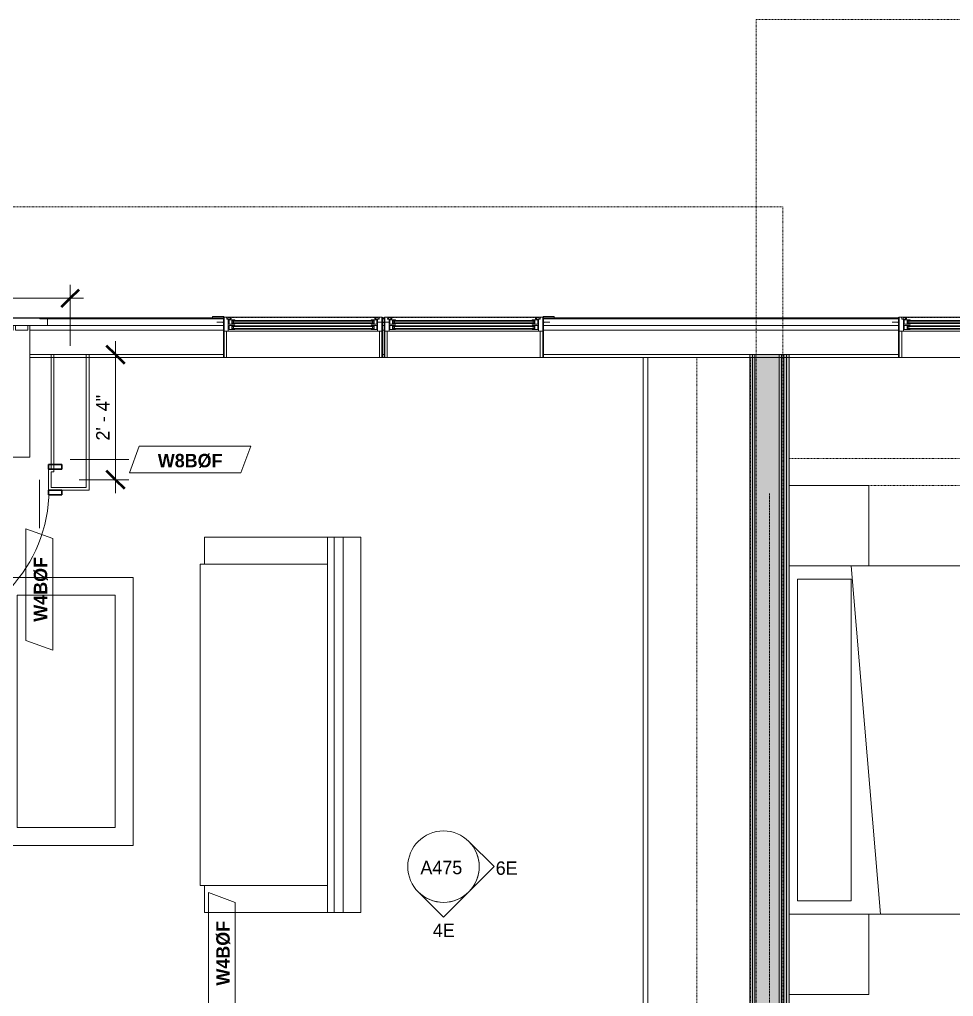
# Model space of a CAD drawing. Header units: inches. Extents: x -4010 to -1814, y 9846 to 12241.
# Drawn here: x -2681 to -2471.9, y 10699.5 to 10918.1 of the extents above; entities that cross this region are included whole.
import ezdxf

# ---------------------------------------------------------------- set-up
doc = ezdxf.new("R2010")
doc.units = ezdxf.units.IN
doc.header["$MEASUREMENT"] = 0
for name, pattern in [('Dash', [0.25, 0.125, -0.125]), ('Dash 3_32_', [0.1875, 0.09375, -0.09375]), ('Dash_2_', [0.25, 0.125, -0.125])]:
    doc.linetypes.add(name, pattern=pattern)
for name, color, linetype, lineweight in [('0-1', 7, 'Continuous', 5), ('0-2', 7, 'Continuous', 9), ('A-ANNO-DIMS', 211, 'Continuous', 9), ('A-ANNO-DIMS-32', 211, 'Continuous', 9), ('A-DETL-1', 90, 'Dash 3_32_', 18), ('A-DETL-GENF-HDLN-1', 7, 'Dash', 9), ('A-DETL-GENF-HDLN-2', 1, 'Continuous', 18), ('A-DOOR-3', 31, 'Continuous', 9), ('A-DOOR-4', 31, 'Continuous', 30), ('A-DOOR-FRAM-3', 31, 'Continuous', 30), ('A-GENM-1', 7, 'Continuous', 9), ('A-GLAZ', 151, 'Continuous', 18), ('A-GLAZ-1', 10, 'Continuous', 30), ('A-GLAZ-2', 7, 'Continuous', 9), ('A-WALL', 113, 'Continuous', 18), ('A-WALL-1', 7, 'Continuous', 9), ('A-WALL-2', 250, 'Continuous', 18), ('A-WALL-3', 113, 'Continuous', 9), ('A-WALL-IDEN', 211, 'Continuous', 9), ('G-ANNO-SYMB-3', 111, 'Continuous', 9), ('G-ANNO-SYMB-4', 111, 'Dash_2_', 9), ('I-FURN', 30, 'Continuous', 9), ('I-FURN-HDLN', 30, 'Dash', 9), ('I-WALL-1', 21, 'Continuous', 18), ('I-WALL-2', 241, 'Continuous', 5), ('I-WALL-3', 7, 'Continuous', 9), ('I-WALL-4', 2, 'Continuous', 9), ('Q-CASE', 31, 'Continuous', 9), ('Q-CASE-HDLN', 31, 'Dash', 9)]:
    doc.layers.add(name, color=color, linetype=linetype, lineweight=lineweight)
doc.styles.add('Century Gothic', font='ufonts.com_century-gothic.ttf', dxfattribs={"height": 3})
doc.styles.add('Century Gothic_B_1', font='GOTHICB.TTF', dxfattribs={"height": 3})
doc.dimstyles.new('OD_1__HACK_2_1', dxfattribs={"dimscale": 12, "dimtxt": 3.132505, "dimasz": 0.333333, "dimexe": 0.25, "dimexo": 0.166667, "dimgap": 0.041667, "dimtad": 1, "dimdec": 4, "dimrnd": 0.0625, "dimzin": 3, "dimdsep": 46, "dimlunit": 4, "dimtxsty": 'Century Gothic', "dimblk1": 'OBLIQUE', "dimblk2": 'OBLIQUE', "dimsah": 1, "dimcen": 0.09, "dimdle": 0.25, "dimazin": 0, "dimtfac": 1, "dimtdec": 4, "dimtix": 1, "dimtmove": 0, "dimatfit": 3, "dimfxl": 1, "dimtvp": 1, "dimtfill": 1, "dimfrac": 2, "dimtolj": 1, "dimtzin": 0, "dimarcsym": 2})

# ---------------------------------------------------------------- blocks, each defined once
blk = doc.blocks.new('Window-Double_Hung-Marvin-Essential - ESDH3066 - 2nd Floor-3033825-UNIT PLANS - 2ND _ 3RD FLOOR')
at = {"layer": 'A-DETL-GENF-HDLN-1'}
blk.add_line((16.1, 4.47), (-16.5, 4.47), dxfattribs=at)
at = {"layer": 'A-DETL-GENF-HDLN-2'}
for p, q in [((-17.75, 4.53), (-17.16, 4.53)), ((-17.75, 4.53), (-17.75, 1.44)), ((-17.08, 4.12), (-17.16, 4.53)), ((-16.85, 4.5), (-16.85, 4.12)), ((-16.3, 4.5), (-16.85, 4.5)), ((-16.3, 4.26), (-16.3, 4.5)), ((-16.18, 4.47), (-16.1, 4.47)), ((-16.18, 4.47), (-16.18, 4.26)), ((-16.1, 4.22), (-16.1, 4.47)), ((16.18, 4.47), (16.1, 4.47)), ((16.1, 4.22), (16.1, 4.47)), ((16.18, 4.47), (16.18, 4.26)), ((16.3, 4.26), (16.3, 4.5)), ((16.3, 4.5), (16.85, 4.5)), ((16.85, 4.5), (16.85, 4.12)), ((17.08, 4.12), (17.16, 4.53)), ((17.75, 4.53), (17.16, 4.53)), ((17.75, 4.53), (17.75, 1.44)), ((-19.25, 3.48), (-19.25, 3.44)), ((-17.75, 3.48), (-19.25, 3.48)), ((-19.25, 3.44), (-17.9, 3.44)), ((-17.9, 3.44), (-17.9, 3.33)), ((-17.9, 3.33), (-17.75, 3.33)), ((-17.08, 4.12), (-16.19, 4.12)), ((-16.38, 4.02), (-16.72, 4.02)), ((-16.72, 4.02), (-16.72, 1.44)), ((-15.34, 3.94), (-16.56, 3.94)), ((-16.56, 3), (-16.56, 3.94)), ((-16.56, 3), (-15.34, 3)), ((-15.34, 2.72), (-16.56, 2.72)), ((-16.56, 1.78), (-16.56, 2.72)), ((-16.38, 4.12), (-16.38, 4.02)), ((-16.18, 4.26), (-16.3, 4.26)), ((-16.19, 4.22), (-16.1, 4.22)), ((-16.19, 4.12), (-16.19, 4.22)), ((-15.94, 3.12), (-15.94, 3.84)), ((-15.94, 3.84), (-15.28, 3.84)), ((-15.28, 3.12), (-15.94, 3.12)), ((-15.94, 1.9), (-15.94, 2.62)), ((-15.94, 2.62), (-15.28, 2.62)), ((-15.84, 3.13), (-15.84, 3.82)), ((-15.84, 1.91), (-15.84, 2.6)), ((-15.54, 3.26), (-15.54, 3.7)), ((-15.54, 2.04), (-15.54, 2.48)), ((-15.34, 3.94), (-15.28, 3.88)), ((-15.34, 3), (-15.28, 3.06)), ((-15.34, 2.72), (-15.28, 2.66)), ((-15.28, 3.84), (-15.28, 3.88)), ((-15.28, 3.06), (-15.28, 3.12)), ((-15.28, 2.62), (-15.28, 2.66)), ((15.34, 3.94), (15.28, 3.88)), ((15.28, 3.84), (15.28, 3.88)), ((15.94, 3.84), (15.28, 3.84)), ((15.28, 3.06), (15.28, 3.12)), ((15.28, 3.12), (15.94, 3.12)), ((15.34, 3), (15.28, 3.06)), ((15.34, 2.72), (15.28, 2.66)), ((15.28, 2.62), (15.28, 2.66)), ((15.94, 2.62), (15.28, 2.62)), ((15.34, 3.94), (16.56, 3.94)), ((16.56, 3), (15.34, 3)), ((15.34, 2.72), (16.56, 2.72)), ((15.54, 3.26), (15.54, 3.7)), ((15.54, 2.04), (15.54, 2.48)), ((15.84, 3.13), (15.84, 3.82)), ((15.84, 1.91), (15.84, 2.6)), ((15.94, 3.12), (15.94, 3.84)), ((15.94, 1.9), (15.94, 2.62)), ((16.19, 4.22), (16.1, 4.22)), ((16.18, 4.26), (16.3, 4.26)), ((16.19, 4.12), (16.19, 4.22)), ((17.08, 4.12), (16.19, 4.12)), ((16.38, 4.12), (16.38, 4.02)), ((16.38, 4.02), (16.72, 4.02)), ((16.56, 3), (16.56, 3.94)), ((16.56, 1.78), (16.56, 2.72)), ((16.72, 4.02), (16.72, 1.44)), ((17.75, 3.48), (19.25, 3.48)), ((17.9, 3.33), (17.75, 3.33)), ((17.9, 3.44), (17.9, 3.33)), ((19.25, 3.44), (17.9, 3.44)), ((19.25, 3.48), (19.25, 3.44)), ((-16.72, 1.44), (-17.75, 1.44)), ((-17.13, 1.41), (-17.13, -4.44)), ((-16.56, 1.78), (-15.34, 1.78)), ((-15.28, 1.9), (-15.94, 1.9)), ((-15.34, 1.78), (-15.28, 1.84)), ((-15.28, 1.84), (-15.28, 1.9)), ((15.28, 1.84), (15.28, 1.9)), ((15.28, 1.9), (15.94, 1.9)), ((15.34, 1.78), (15.28, 1.84)), ((16.56, 1.78), (15.34, 1.78)), ((16.72, 1.44), (17.75, 1.44)), ((17.12, -4.44), (17.12, 1.41)), ((-17.13, -4.44), (-17.75, -4.44)), ((17.12, -4.44), (17.75, -4.44))]:
    blk.add_line(p, q, dxfattribs=at)
at = {"layer": 'A-GLAZ'}
for p, q in [((15.84, 3.82), (-15.84, 3.82)), ((15.84, 3.7), (-15.84, 3.7)), ((15.84, 3.26), (-15.84, 3.26)), ((15.84, 3.13), (-15.84, 3.13)), ((15.84, 2.6), (-15.84, 2.6)), ((15.84, 2.48), (-15.84, 2.48)), ((15.84, 2.04), (-15.84, 2.04)), ((15.84, 1.91), (-15.84, 1.91))]:
    blk.add_line(p, q, dxfattribs=at)
at = {"layer": 'A-GLAZ-1'}
for p, q in [((-17.75, 4.53), (-17.75, 1.44)), ((17.75, 1.44), (17.75, 4.53)), ((-17.75, 1.41), (-17.75, -4.44)), ((17.75, -4.44), (17.75, 1.41))]:
    blk.add_line(p, q, dxfattribs=at)
at = {"layer": 'A-GLAZ-2'}
for p, q in [((17.75, 4.53), (-17.75, 4.53)), ((20.27, 4.69), (17.75, 4.69)), ((17.75, 4.69), (17.75, 4.53)), ((17.75, 4.44), (20.27, 4.44)), ((20.27, 4.44), (20.27, 4.69)), ((-17.75, 1.44), (17.75, 1.44)), ((-17.75, -4.44), (17.75, -4.44))]:
    blk.add_line(p, q, dxfattribs=at)
blk = doc.blocks.new('Perforated Panel at Magic-Pak - hvac panel - 3rd floor-2505075-UNIT PLANS - 2ND _ 3RD FLOOR')
at = {"layer": 'A-GLAZ-2'}
for p, q in [((-19.01, 4.44), (19.01, 4.44)), ((-19.01, 4.37), (-19.01, 4.44)), ((19.01, 4.37), (-19.01, 4.37)), ((19.01, 4.44), (19.01, 4.37))]:
    blk.add_line(p, q, dxfattribs=at)
blk = doc.blocks.new('V-Series_EWC4_SPVU_RFA_2015 - 2ND AND 3RD FLOOR-2226480-UNIT PLANS - 2ND _ 3RD FLOOR')
at = {"layer": 'A-GENM-1'}
for p, q in [((-3829.54, 11737.59), (-3858.97, 11737.59)), ((-3858.97, 11737.59), (-3858.97, 11737.15)), ((-3858.97, 11734.36), (-3858.97, 11737.15)), ((-3858.97, 11737.15), (-3857.97, 11737.15)), ((-3857.97, 11737.15), (-3857.97, 11734.36)), ((-3829.54, 11709.71), (-3829.54, 11737.59)), ((-3857.97, 11734.36), (-3858.97, 11734.36)), ((-3858.97, 11734.36), (-3858.97, 11733.86)), ((-3858.97, 11730.87), (-3858.97, 11733.86)), ((-3858.97, 11733.86), (-3857.97, 11733.86)), ((-3857.97, 11733.86), (-3857.97, 11730.87)), ((-3857.97, 11730.87), (-3858.97, 11730.87)), ((-3858.97, 11730.87), (-3858.97, 11730.37)), ((-3858.97, 11727.39), (-3858.97, 11730.37)), ((-3858.97, 11730.37), (-3857.97, 11730.37)), ((-3857.97, 11730.37), (-3857.97, 11727.39)), ((-3857.97, 11727.39), (-3858.97, 11727.39)), ((-3858.97, 11727.39), (-3858.97, 11726.89)), ((-3858.97, 11723.9), (-3858.97, 11726.89)), ((-3858.97, 11726.89), (-3857.97, 11726.89)), ((-3857.97, 11726.89), (-3857.97, 11723.9)), ((-3857.97, 11723.9), (-3858.97, 11723.9)), ((-3858.97, 11723.9), (-3858.97, 11723.4)), ((-3858.97, 11720.42), (-3858.97, 11723.4)), ((-3858.97, 11723.4), (-3857.97, 11723.4)), ((-3857.97, 11723.4), (-3857.97, 11720.42)), ((-3857.97, 11720.42), (-3858.97, 11720.42)), ((-3858.97, 11720.42), (-3858.97, 11719.92)), ((-3858.97, 11716.93), (-3858.97, 11719.92)), ((-3858.97, 11719.92), (-3857.97, 11719.92)), ((-3857.97, 11719.92), (-3857.97, 11716.93)), ((-3857.97, 11716.93), (-3858.97, 11716.93)), ((-3858.97, 11716.93), (-3858.97, 11716.43)), ((-3858.97, 11713.45), (-3858.97, 11716.43)), ((-3858.97, 11716.43), (-3857.97, 11716.43)), ((-3857.97, 11716.43), (-3857.97, 11713.45)), ((-3857.97, 11713.45), (-3858.97, 11713.45)), ((-3858.97, 11713.45), (-3858.97, 11712.95)), ((-3858.97, 11710.15), (-3858.97, 11712.95)), ((-3858.97, 11712.95), (-3857.97, 11712.95)), ((-3857.97, 11712.95), (-3857.97, 11710.15)), ((-3857.97, 11710.15), (-3858.97, 11710.15)), ((-3858.97, 11710.15), (-3858.97, 11709.71)), ((-3858.97, 11709.71), (-3829.54, 11709.71))]:
    blk.add_line(p, q, dxfattribs=at)
blk = doc.blocks.new('Window-Double_Hung-Marvin-Essential - ESDH3066 - 2nd Floor-3033827-UNIT PLANS - 2ND _ 3RD FLOOR')
at = {"layer": 'A-DETL-GENF-HDLN-1'}
blk.add_line((16.1, -4.47), (-16.5, -4.47), dxfattribs=at)
at = {"layer": 'A-DETL-GENF-HDLN-2'}
for p, q in [((-17.13, 4.44), (-17.75, 4.44)), ((-17.13, -1.41), (-17.13, 4.44)), ((17.12, 4.44), (17.75, 4.44)), ((17.12, 4.44), (17.12, -1.41)), ((-16.72, -1.44), (-17.75, -1.44)), ((-17.75, -4.53), (-17.75, -1.44)), ((-16.72, -4.02), (-16.72, -1.44)), ((-16.56, -1.78), (-15.34, -1.78)), ((-16.56, -1.78), (-16.56, -2.72)), ((-15.28, -1.9), (-15.94, -1.9)), ((-15.94, -1.9), (-15.94, -2.62)), ((-15.84, -1.91), (-15.84, -2.6)), ((-15.54, -2.04), (-15.54, -2.48)), ((-15.34, -1.78), (-15.28, -1.84)), ((-15.28, -1.84), (-15.28, -1.9)), ((15.34, -1.78), (15.28, -1.84)), ((15.28, -1.84), (15.28, -1.9)), ((15.28, -1.9), (15.94, -1.9)), ((16.56, -1.78), (15.34, -1.78)), ((15.54, -2.04), (15.54, -2.48)), ((15.84, -1.91), (15.84, -2.6)), ((15.94, -1.9), (15.94, -2.62)), ((16.56, -1.78), (16.56, -2.72)), ((16.72, -4.02), (16.72, -1.44)), ((16.72, -1.44), (17.75, -1.44)), ((17.75, -4.53), (17.75, -1.44)), ((-19.25, -3.48), (-19.25, -3.44)), ((-19.25, -3.44), (-17.9, -3.44)), ((-17.75, -3.48), (-19.25, -3.48)), ((-17.9, -3.44), (-17.9, -3.33)), ((-17.9, -3.33), (-17.75, -3.33)), ((-17.08, -4.12), (-17.16, -4.53)), ((-17.08, -4.12), (-16.19, -4.12)), ((-16.85, -4.5), (-16.85, -4.12)), ((-16.38, -4.02), (-16.72, -4.02)), ((-15.34, -2.72), (-16.56, -2.72)), ((-16.56, -3), (-15.34, -3)), ((-16.56, -3), (-16.56, -3.94)), ((-15.34, -3.94), (-16.56, -3.94)), ((-16.38, -4.12), (-16.38, -4.02)), ((-16.18, -4.26), (-16.3, -4.26)), ((-16.3, -4.26), (-16.3, -4.5)), ((-16.19, -4.12), (-16.19, -4.22)), ((-16.19, -4.22), (-16.1, -4.22)), ((-16.18, -4.47), (-16.18, -4.26)), ((-16.1, -4.22), (-16.1, -4.47)), ((-15.94, -2.62), (-15.28, -2.62)), ((-15.28, -3.12), (-15.94, -3.12)), ((-15.94, -3.12), (-15.94, -3.84)), ((-15.94, -3.84), (-15.28, -3.84)), ((-15.84, -3.13), (-15.84, -3.82)), ((-15.54, -3.26), (-15.54, -3.7)), ((-15.34, -2.72), (-15.28, -2.66)), ((-15.34, -3), (-15.28, -3.06)), ((-15.34, -3.94), (-15.28, -3.88)), ((-15.28, -2.62), (-15.28, -2.66)), ((-15.28, -3.06), (-15.28, -3.12)), ((-15.28, -3.84), (-15.28, -3.88)), ((15.28, -2.62), (15.28, -2.66)), ((15.94, -2.62), (15.28, -2.62)), ((15.34, -2.72), (15.28, -2.66)), ((15.34, -3), (15.28, -3.06)), ((15.28, -3.06), (15.28, -3.12)), ((15.28, -3.12), (15.94, -3.12)), ((15.28, -3.84), (15.28, -3.88)), ((15.94, -3.84), (15.28, -3.84)), ((15.34, -3.94), (15.28, -3.88)), ((15.34, -2.72), (16.56, -2.72)), ((16.56, -3), (15.34, -3)), ((15.34, -3.94), (16.56, -3.94)), ((15.54, -3.26), (15.54, -3.7)), ((15.84, -3.13), (15.84, -3.82)), ((15.94, -3.12), (15.94, -3.84)), ((16.19, -4.22), (16.1, -4.22)), ((16.1, -4.22), (16.1, -4.47)), ((16.18, -4.47), (16.18, -4.26)), ((16.18, -4.26), (16.3, -4.26)), ((17.08, -4.12), (16.19, -4.12)), ((16.19, -4.12), (16.19, -4.22)), ((16.3, -4.26), (16.3, -4.5)), ((16.38, -4.12), (16.38, -4.02)), ((16.38, -4.02), (16.72, -4.02)), ((16.56, -3), (16.56, -3.94)), ((16.85, -4.5), (16.85, -4.12)), ((17.08, -4.12), (17.16, -4.53)), ((17.9, -3.33), (17.75, -3.33)), ((17.75, -3.48), (19.25, -3.48)), ((17.9, -3.44), (17.9, -3.33)), ((19.25, -3.44), (17.9, -3.44)), ((19.25, -3.48), (19.25, -3.44)), ((-17.75, -4.53), (-17.16, -4.53)), ((-16.3, -4.5), (-16.85, -4.5)), ((-16.18, -4.47), (-16.1, -4.47)), ((16.18, -4.47), (16.1, -4.47)), ((16.3, -4.5), (16.85, -4.5)), ((17.75, -4.53), (17.16, -4.53))]:
    blk.add_line(p, q, dxfattribs=at)
at = {"layer": 'A-GLAZ'}
for p, q in [((15.84, -1.91), (-15.84, -1.91)), ((15.84, -2.04), (-15.84, -2.04)), ((15.84, -2.48), (-15.84, -2.48)), ((15.84, -2.6), (-15.84, -2.6)), ((15.84, -3.13), (-15.84, -3.13)), ((15.84, -3.26), (-15.84, -3.26)), ((15.84, -3.7), (-15.84, -3.7)), ((15.84, -3.82), (-15.84, -3.82))]:
    blk.add_line(p, q, dxfattribs=at)
at = {"layer": 'A-GLAZ-1'}
for p, q in [((-17.75, -1.41), (-17.75, 4.44)), ((17.75, 4.44), (17.75, -1.41)), ((-17.75, -4.53), (-17.75, -1.44)), ((17.75, -1.44), (17.75, -4.53))]:
    blk.add_line(p, q, dxfattribs=at)
at = {"layer": 'A-GLAZ-2'}
for p, q in [((-17.75, 4.44), (17.75, 4.44)), ((-17.75, -1.44), (17.75, -1.44)), ((17.75, -4.53), (-17.75, -4.53)), ((17.75, -4.44), (20.27, -4.44)), ((17.75, -4.69), (17.75, -4.53)), ((20.27, -4.69), (17.75, -4.69)), ((20.27, -4.44), (20.27, -4.69))]:
    blk.add_line(p, q, dxfattribs=at)
blk = doc.blocks.new('CTR - 1st Phase - Shell_rvt-1-UNIT PLANS - 2ND _ 3RD FLOOR')
at = {"layer": 'A-WALL-1'}
for p, q in [((-2637.86, 10851.39), (-2676.51, 10851.39)), ((-2676.51, 10851.33), (-2676.51, 10851.14)), ((-2676.51, 10851.14), (-2674.76, 10851.14)), ((-2674.76, 10851.14), (-2674.76, 10849.64)), ((-2599.33, 10851.39), (-2599.83, 10851.39)), ((-2484.13, 10851.39), (-2561.31, 10851.39)), ((-2674.76, 10849.64), (-2678.72, 10849.64)), ((-2678.72, 10849.64), (-2678.72, 10842.51)), ((-2635.33, 10848.36), (-2635.33, 10848.39)), ((-2599.83, 10848.39), (-2599.83, 10848.36)), ((-2599.33, 10848.36), (-2599.33, 10848.39)), ((-2563.83, 10848.39), (-2563.83, 10848.36)), ((-2484.13, 10848.36), (-2484.13, 10848.39)), ((-2678.72, 10842.51), (-2635.33, 10842.51)), ((-2599.83, 10842.51), (-2599.33, 10842.51)), ((-2563.83, 10842.51), (-2484.13, 10842.51))]:
    blk.add_line(p, q, dxfattribs=at)
at = {"layer": 'A-WALL-2'}
for p, q in [((-2635.33, 10851.14), (-2674.76, 10851.14)), ((-2599.33, 10851.14), (-2599.83, 10851.14)), ((-2484.13, 10851.14), (-2563.83, 10851.14)), ((-2635.33, 10849.64), (-2674.76, 10849.64)), ((-2599.33, 10849.64), (-2599.83, 10849.64)), ((-2484.13, 10849.64), (-2563.83, 10849.64)), ((-2635.33, 10848.64), (-2678.72, 10848.64)), ((-2599.33, 10848.64), (-2599.83, 10848.64)), ((-2484.13, 10848.64), (-2563.83, 10848.64)), ((-2635.33, 10843.14), (-2678.72, 10843.14)), ((-2599.33, 10843.14), (-2599.83, 10843.14)), ((-2484.13, 10843.14), (-2563.83, 10843.14))]:
    blk.add_line(p, q, dxfattribs=at)
at = {"layer": '0-2'}
for name, p in [('Perforated Panel at Magic-Pak - hvac panel - 3rd floor-2505075-UNIT PLANS - 2ND _ 3RD FLOOR', (-2695.52, 10846.95)), ('Window-Double_Hung-Marvin-Essential - ESDH3066 - 2nd Floor-3033825-UNIT PLANS - 2ND _ 3RD FLOOR', (-2581.58, 10846.95)), ('Window-Double_Hung-Marvin-Essential - ESDH3066 - 2nd Floor-3033825-UNIT PLANS - 2ND _ 3RD FLOOR', (-2466.38, 10846.95))]:
    blk.add_blockref(name, p, dxfattribs=at)
for name, p, rotation in [('Window-Double_Hung-Marvin-Essential - ESDH3066 - 2nd Floor-3033827-UNIT PLANS - 2ND _ 3RD FLOOR', (-2617.58, 10846.95), 180), ('V-Series_EWC4_SPVU_RFA_2015 - 2ND AND 3RD FLOOR-2226480-UNIT PLANS - 2ND _ 3RD FLOOR', (-14416.31, 6990.67), 269.9999999999999)]:
    blk.add_blockref(name, p, dxfattribs=dict(at, rotation=rotation))
blk = doc.blocks.new('CTR - 1st Phase - Common Walls_rvt-1-UNIT PLANS - 2ND _ 3RD FLOOR')
at = {"layer": 'I-WALL-1'}
blk.add_hatch(color=256, dxfattribs=at).paths.add_polyline_path([(-2508.69, 10458.16), (-2508.69, 10843.14), (-2509.31, 10843.14), (-2509.31, 10458.16)], flags=0)
at = {"layer": 'I-WALL-2'}
for points in [[(-2517.56, 10458.16), (-2516.94, 10458.16), (-2516.94, 10843.14), (-2517.56, 10843.14), (-2517.56, 10463.59)], [(-2516.94, 10457.54), (-2516.44, 10457.54), (-2516.44, 10843.14), (-2516.94, 10843.14), (-2516.94, 10458.16)], [(-2510.94, 10457.54), (-2510.94, 10843.14), (-2516.44, 10843.14), (-2516.44, 10457.54)], [(-2510.94, 10457.54), (-2510.44, 10457.54), (-2510.44, 10843.14), (-2510.94, 10843.14), (-2510.94, 10458.16)], [(-2509.94, 10457.54), (-2509.94, 10843.14), (-2510.44, 10843.14), (-2510.44, 10457.54)], [(-2509.94, 10457.54), (-2509.31, 10457.54), (-2509.31, 10843.14), (-2509.94, 10843.14), (-2509.94, 10458.16)]]:
    blk.add_hatch(color=256, dxfattribs=at).paths.add_polyline_path(points, flags=0)
at = {"layer": 'A-WALL-2'}
for p, q in [((-2516.94, 10843.14), (-2516.94, 10458.16)), ((-2516.44, 10843.14), (-2516.44, 10458.16)), ((-2510.94, 10843.14), (-2510.94, 10458.16)), ((-2510.44, 10843.14), (-2510.44, 10458.16)), ((-2509.94, 10843.14), (-2509.94, 10458.16)), ((-2509.31, 10843.14), (-2509.31, 10458.16))]:
    blk.add_line(p, q, dxfattribs=at)
at = {"layer": 'I-WALL-3'}
for p, q in [((-2508.69, 10843.14), (-2517.56, 10843.14)), ((-2517.56, 10843.14), (-2517.56, 10494.28)), ((-2508.69, 10580.13), (-2508.69, 10843.14))]:
    blk.add_line(p, q, dxfattribs=at)
blk = doc.blocks.new('Bed-Standard - King 78_ x 80_-V18-UNIT PLANS - 2ND _ 3RD FLOOR')
at = {"layer": 'I-FURN'}
for p, q in [((-28.31, 38.02), (-28.31, -41.8)), ((49.69, -41.8), (49.69, 38.02)), ((-25.31, 36.2), (-25.31, 24.2)), ((-25.31, 36.2), (46.69, 36.2)), ((46.69, 36.2), (46.69, 24.2)), ((49.69, 24.2), (-28.31, 17.63)), ((-25.31, 24.2), (46.69, 24.2)), ((-28.31, -41.8), (49.69, -41.8))]:
    blk.add_line(p, q, dxfattribs=at)
at = {"layer": 'I-FURN-HDLN'}
for p, q in [((67.69, -77.6), (67.69, 38.02)), ((73.69, -77.6), (73.69, 38.02)), ((-64.31, -40.11), (-64.31, -74.11)), ((-59.57, -77.8), (-25.57, -77.8))]:
    blk.add_line(p, q, dxfattribs=at)
blk = doc.blocks.new('Couch-Both_Arms-Generic - 1-1372852-UNIT PLANS - 2ND _ 3RD FLOOR')
at = {"layer": 'I-FURN'}
for p, q in [((-42, 17.5), (-36, 17.5)), ((-42, -10), (-42, 17.5)), ((-36, 18.5), (36, 18.5)), ((-36, 17.5), (-36, 18.5)), ((-36, 17.5), (-36, -10)), ((36, 18.5), (36, 17.5)), ((36, 17.5), (42, 17.5)), ((36, -10), (36, 17.5)), ((42, 17.5), (42, -10)), ((-42, -10), (42, -10)), ((-42, -13.5), (-42, -10)), ((42, -10), (42, -13.5)), ((-42, -11.5), (42, -11.5)), ((-42, -13.5), (42, -13.5)), ((-42, -17.5), (-42, -13.5)), ((42, -13.5), (-42, -13.5)), ((42, -13.5), (42, -17.5)), ((42, -17.5), (-42, -17.5))]:
    blk.add_line(p, q, dxfattribs=at)
blk = doc.blocks.new('Table-Coffee - one-1372853-UNIT PLANS - 2ND _ 3RD FLOOR')
at = {"layer": 'I-FURN'}
for p, q in [((-29.28, 11.25), (30.72, 11.25)), ((-29.28, -18.75), (-29.28, 11.25)), ((30.72, 11.25), (30.72, -18.75)), ((26.72, 7.25), (-25.28, 7.25)), ((-25.28, 7.25), (-25.28, -14.75)), ((26.72, -14.75), (26.72, 7.25)), ((-25.28, -14.75), (26.72, -14.75)), ((30.72, -18.75), (-29.28, -18.75))]:
    blk.add_line(p, q, dxfattribs=at)
blk = doc.blocks.new('Table-Night Stand - 18_ x 18_ x 24_-1352623-UNIT PLANS - 2ND _ 3RD FLOOR')
at = {"layer": 'I-FURN'}
for p, q in [((18.15, 0), (18.15, 17.81)), ((0.15, 0), (18.15, 0))]:
    blk.add_line(p, q, dxfattribs=at)
blk = doc.blocks.new('Table-Night Stand - 18_ x 18_ x 24_-V25-UNIT PLANS - 2ND _ 3RD FLOOR')
at = {"layer": 'I-FURN'}
for p, q in [((0.15, 17.81), (0.15, 0)), ((0.15, 0), (18.15, 0))]:
    blk.add_line(p, q, dxfattribs=at)
blk = doc.blocks.new('SWING - SINGLE - FLUSH - 32_ x 80_ - MAGIC PAK DOOR - ACOUSTICAL SEAL-3931467-UNIT PLANS - 2ND _ 3RD FLOOR')
at = {"layer": 'A-DOOR-3'}
blk.add_arc((16, 2.37), 32.07, 93.5759, 180, dxfattribs=at)
at = {"layer": 'A-DOOR-4'}
for p, q in [((14, 2.37), (14, 34.38)), ((16, 34.38), (14, 34.38)), ((16, 2.37), (16, 34.38)), ((16, 2.37), (14, 2.37))]:
    blk.add_line(p, q, dxfattribs=at)
at = {"layer": 'A-DOOR-FRAM-3'}
for p, q in [((-16, 3.37), (-19, 3.37)), ((-19, 3.37), (-19, 2.37)), ((-19, 2.37), (-16, 2.37)), ((-16, 2.37), (-16, 3.37)), ((19, 3.37), (16, 3.37)), ((16, 3.37), (16, 2.37)), ((16, 2.37), (19, 2.37)), ((19, 2.37), (19, 3.37)), ((-16, -2.38), (-19, -2.38)), ((-19, -2.38), (-19, -3.38)), ((-19, -3.38), (-16, -3.38)), ((-16, -3.38), (-16, -2.38)), ((19, -2.38), (16, -2.38)), ((16, -2.38), (16, -3.38)), ((16, -3.38), (19, -3.38)), ((19, -3.38), (19, -2.38))]:
    blk.add_line(p, q, dxfattribs=at)
blk = doc.blocks.new('OD_CW_Base Cabinet - OD_CW_Base Cabinet-3857763-UNIT PLANS - 2ND _ 3RD FLOOR')
at = {"layer": 'Q-CASE'}
for p, q in [((0.74, 23.81), (0.74, 0)), ((0.74, 1), (0.74, 23.81)), ((0.74, 0), (0.74, 1)), ((0.74, 1), (191.34, 1)), ((191.34, 1), (0.74, 1)), ((0.74, 0), (191.34, 0)), ((191.34, 0), (0.74, 0))]:
    blk.add_line(p, q, dxfattribs=at)
blk = doc.blocks.new('OD_CW_Upper Cabinet - OD_CW_Upper Cabinet-3856838-UNIT PLANS - 2ND _ 3RD FLOOR')
at = {"layer": 'Q-CASE-HDLN'}
for p, q in [((191.34, 24), (0.74, 24)), ((0.74, 24), (0.74, 12)), ((191.34, 12), (191.34, 24)), ((0.74, 12), (191.34, 12))]:
    blk.add_line(p, q, dxfattribs=at)
blk = doc.blocks.new('Elevation - Filled Arrow-152140-UNIT PLANS - 2ND _ 3RD FLOOR')
at = {"layer": 'G-ANNO-SYMB-3'}
for start, end in [(360, 180), (180, 360)]:
    blk.add_arc((0, 0), 0.25, start, end, dxfattribs=at)
blk = doc.blocks.new('Elevation - Filled Arrow-151867-UNIT PLANS - 2ND _ 3RD FLOOR')
at = {"layer": 'G-ANNO-SYMB-3'}
for p, q in [((0, 0.3536), (-0.1768, 0.1768)), ((0.1768, 0.1768), (0, 0.3536))]:
    blk.add_line(p, q, dxfattribs=at)
blk.add_arc((0, 0), 0.25, 45, 135, dxfattribs=at)
blk = doc.blocks.new('DIMBLOCK282-UNIT PLANS - 2ND _ 3RD FLOOR')
at = {"layer": 'A-ANNO-DIMS-32'}
for p, q in [((-2714.72, 10838.16), (-2714.72, 10858.74)), ((-2669.72, 10845.13), (-2669.72, 10858.74)), ((-2717.72, 10855.74), (-2666.72, 10855.74)), ((-2714.72, 10855.74), (-2714.72, 10838.16)), ((-2669.72, 10855.74), (-2669.72, 10845.13))]:
    blk.add_line(p, q, dxfattribs=at)
at = {"layer": 'A-ANNO-DIMS-32', "lineweight": 50}
for p, q in [((-2714.72, 10855.74), (-2712.72, 10857.74)), ((-2669.72, 10855.74), (-2667.72, 10857.74)), ((-2714.72, 10855.74), (-2716.72, 10853.74)), ((-2669.72, 10855.74), (-2671.72, 10853.74))]:
    blk.add_line(p, q, dxfattribs=at)
at = {"layer": 'A-ANNO-DIMS-32', "color": 0, "insert": (-2697.47, 10860.08), "char_height": 3, "width": 12.5897, "attachment_point": 1, "line_spacing_factor": 0.984502, "style": 'Century Gothic', "bg_fill": 3, "box_fill_scale": 1.25, "bg_fill_color": 256, "bg_fill_true_color": 13158600, "bg_fill_transparency": 0}
blk.add_mtext('3\' - 9"', dxfattribs=at)
blk = doc.blocks.new('_Oblique')
at = {"color": 0, "linetype": 'ByBlock', "lineweight": -2}
blk.add_line((-0.5, -0.5), (0.5, 0.5), dxfattribs=at)
blk = doc.blocks.new('DIMBLOCK308-UNIT PLANS - 2ND _ 3RD FLOOR')
at = {"layer": 'A-ANNO-DIMS-32', "lineweight": 50}
for p, q in [((-2659.55, 10843.13), (-2661.55, 10845.13)), ((-2659.55, 10843.13), (-2657.55, 10841.13)), ((-2659.55, 10815.13), (-2661.55, 10817.13)), ((-2659.55, 10815.13), (-2657.55, 10813.13))]:
    blk.add_line(p, q, dxfattribs=at)
at = {"layer": 'A-ANNO-DIMS-32'}
for p, q in [((-2659.55, 10846.13), (-2659.55, 10812.13)), ((-2663.47, 10843.13), (-2656.55, 10843.13)), ((-2659.55, 10843.13), (-2663.47, 10843.13)), ((-2667.72, 10815.13), (-2656.55, 10815.13)), ((-2659.55, 10815.13), (-2667.72, 10815.13))]:
    blk.add_line(p, q, dxfattribs=at)
at = {"layer": 'A-ANNO-DIMS-32', "color": 0, "insert": (-2663.89, 10823.89), "char_height": 3, "width": 12.5897, "attachment_point": 1, "rotation": 90, "line_spacing_factor": 0.984502, "style": 'Century Gothic', "bg_fill": 3, "box_fill_scale": 1.25, "bg_fill_color": 256, "bg_fill_true_color": 13158600, "bg_fill_transparency": 0}
blk.add_mtext('2\' - 4"', dxfattribs=at)
blk = doc.blocks.new('Wall Tag - Arch Wall-3956453-UNIT PLANS - 2ND _ 3RD FLOOR')
at = {"layer": 'A-WALL-IDEN'}
for p, q in [((-0.3561, 0.0937), (-0.4244, -0.0937)), ((0.4244, 0.0937), (-0.3561, 0.0937)), ((0.3561, -0.0937), (0.4244, 0.0937)), ((-0.4244, -0.0937), (0.3561, -0.0937))]:
    blk.add_line(p, q, dxfattribs=at)

msp = doc.modelspace()

# ---------------------------------------------------------------- linework, layer by layer
at = {"layer": 'A-DETL-1'}
msp.add_line((-2513.12374, 10458.15981), (-2513.12374, 10812.15981), dxfattribs=at)
at = {"layer": 'A-WALL'}
for p, q in [((-2673.34874, 10816.88481), (-2673.34874, 10843.13481)), ((-2666.09874, 10813.38481), (-2666.09874, 10843.13481)), ((-2673.34874, 10816.88481), (-2673.97374, 10816.88481)), ((-2666.09874, 10813.38481), (-2673.97374, 10813.38481))]:
    msp.add_line(p, q, dxfattribs=at)
at = {"layer": 'A-WALL-3'}
for p, q in [((-2673.97374, 10817.50981), (-2674.53624, 10817.50981)), ((-2674.53624, 10817.50981), (-2674.53624, 10812.75981)), ((-2673.97374, 10813.38481), (-2673.97374, 10816.88481)), ((-2674.53624, 10812.75981), (-2673.97374, 10812.75981))]:
    msp.add_line(p, q, dxfattribs=at)
at = {"layer": 'A-WALL-IDEN'}
msp.add_line((-2676.60259, 10815.13481), (-2676.60259, 10804.29165), dxfattribs=at)
at = {"layer": 'G-ANNO-SYMB-4'}
for p, q in [((-2516.09304, 10918.13747), (-2041.13521, 10918.13747)), ((-2516.09304, 10412.74702), (-2516.09304, 10918.13747)), ((-2717.72374, 10876.24544), (-2510.12374, 10876.24544)), ((-2510.12374, 10876.24544), (-2510.12374, 10450.7894))]:
    msp.add_line(p, q, dxfattribs=at)
at = {"layer": 'I-WALL-4'}
for p, q in [((-2673.97374, 10843.13481), (-2673.97374, 10817.50981)), ((-2665.47374, 10843.13481), (-2673.97374, 10843.13481)), ((-2665.47374, 10812.75981), (-2665.47374, 10843.13481)), ((-2673.97374, 10812.75981), (-2665.47374, 10812.75981))]:
    msp.add_line(p, q, dxfattribs=at)

# ---------------------------------------------------------------- block references
at = {"layer": '0-1'}
for name in ['CTR - 1st Phase - Common Walls_rvt-1-UNIT PLANS - 2ND _ 3RD FLOOR', 'CTR - 1st Phase - Shell_rvt-1-UNIT PLANS - 2ND _ 3RD FLOOR']:
    msp.add_blockref(name, (0, 0), dxfattribs=at)
at = {"layer": 'A-DOOR-3', "rotation": 180}
msp.add_blockref('SWING - SINGLE - FLUSH - 32_ x 80_ - MAGIC PAK DOOR - ACOUSTICAL SEAL-3931467-UNIT PLANS - 2ND _ 3RD FLOOR', (-2690.53624, 10815.13481), dxfattribs=at)
at = {"layer": 'A-WALL-IDEN', "xscale": 31.99999999999999, "yscale": 31.99999999999999, "zscale": 31.99999999999999, "rotation": 89.99999999999991}
for p in [(-2676.60259, 10790.55995), (-2635.74356, 10709.10967)]:
    msp.add_blockref('Wall Tag - Arch Wall-3956453-UNIT PLANS - 2ND _ 3RD FLOOR', p, dxfattribs=at)
at = {"layer": 'G-ANNO-SYMB-3', "xscale": 31.99999999999999, "yscale": 31.99999999999999, "zscale": 31.99999999999999}
msp.add_blockref('Elevation - Filled Arrow-152140-UNIT PLANS - 2ND _ 3RD FLOOR', (-2586.10733, 10728.51406), dxfattribs=at)
at = {"layer": 'G-ANNO-SYMB-3', "extrusion": (0, 0, -1), "xscale": 31.99999999999999, "yscale": 31.99999999999999, "zscale": 31.99999999999999}
for rotation in [90.00000000000131, 180]:
    msp.add_blockref('Elevation - Filled Arrow-151867-UNIT PLANS - 2ND _ 3RD FLOOR', (2586.10733, 10728.51406), dxfattribs=dict(at, rotation=rotation))
at = {"layer": 'I-FURN'}
for name, p, rotation in [('Bed-Standard - King 78_ x 80_-V18-UNIT PLANS - 2ND _ 3RD FLOOR', (-2470.66882, 10746.17587), 89.99999999962053), ('Table-Night Stand - 18_ x 18_ x 24_-1352623-UNIT PLANS - 2ND _ 3RD FLOOR', (-2490.87374, 10795.7174), 89.99999999962053), ('Couch-Both_Arms-Generic - 1-1372852-UNIT PLANS - 2ND _ 3RD FLOOR', (-2622.09874, 10760.25961), 90.00000000002031), ('Table-Coffee - one-1372853-UNIT PLANS - 2ND _ 3RD FLOOR', (-2666.85027, 10763.97874), 270.0000000000165), ('Table-Night Stand - 18_ x 18_ x 24_-V25-UNIT PLANS - 2ND _ 3RD FLOOR', (-2490.87374, 10699.7174), 89.99999999962053)]:
    msp.add_blockref(name, p, dxfattribs=dict(at, rotation=rotation))
at = {"layer": 'Q-CASE'}
for name, rotation in [('OD_CW_Base Cabinet - OD_CW_Base Cabinet-3857763-UNIT PLANS - 2ND _ 3RD FLOOR', 269.9999999999955), ('OD_CW_Upper Cabinet - OD_CW_Upper Cabinet-3856838-UNIT PLANS - 2ND _ 3RD FLOOR', 270.0000000000159)]:
    msp.add_blockref(name, (-2541.37374, 10843.24751), dxfattribs=dict(at, rotation=rotation))

# ---------------------------------------------------------------- texts
at = {"layer": 'A-WALL-IDEN', "insert": (-2650.08073, 10820.90615), "char_height": 3, "width": 17.372, "attachment_point": 1, "style": 'Century Gothic_B_1'}
msp.add_mtext('W8BØF', dxfattribs=at)
at = {"layer": 'A-WALL-IDEN', "char_height": 3, "width": 17.372, "attachment_point": 1, "rotation": 90, "style": 'Century Gothic_B_1'}
for insert in [(-2677.85012, 10783.34403), (-2636.99109, 10701.89375)]:
    msp.add_mtext('W4BØF', dxfattribs=dict(at, insert=insert))
at = {"layer": 'G-ANNO-SYMB-3', "char_height": 3, "attachment_point": 1, "style": 'Century Gothic'}
for s, insert, width in [('A475', (-2591.28327, 10729.82049), 12.221), ('6E', (-2574.42833, 10729.68606), 5.555), ('4E', (-2588.52167, 10715.74739), 5.555)]:
    msp.add_mtext(s, dxfattribs=dict(at, insert=insert, width=width))

# ---------------------------------------------------------------- next in the draw order: dimensions: what is measured, and where the dimension line sits
at = {"layer": 'A-ANNO-DIMS'}
dim = msp.add_linear_dim(base=(-2669.72374, 10855.73869), p1=(-2714.72374, 10836.15893), p2=(-2669.72374, 10843.13481), dimstyle='OD_1__HACK_2_1', override={"dimpost": '<>', "dimfxl": 45.537488}, dxfattribs=at)
dim.commit()
dim.dimension.update_dxf_attribs({"geometry": 'DIMBLOCK282-UNIT PLANS - 2ND _ 3RD FLOOR', "text_midpoint": (-2692.22374, 10857.81415)})

# ---------------------------------------------------------------- next in the draw order: dimensions: what is measured, and where the dimension line sits
dim = msp.add_linear_dim(base=(-2659.54567, 10815.13481), p1=(-2665.47374, 10843.13481), p2=(-2669.72374, 10815.13481), angle=90, dimstyle='OD_1__HACK_2_1', override={"dimpost": '<>', "dimfxl": 28.320708}, dxfattribs=at)
dim.commit()
dim.dimension.update_dxf_attribs({"geometry": 'DIMBLOCK308-UNIT PLANS - 2ND _ 3RD FLOOR', "text_midpoint": (-2661.5834, 10829.13481)})

# ---------------------------------------------------------------- next in the draw order: linework, layer by layer
at = {"layer": 'A-WALL-IDEN'}
msp.add_line((-2669.72374, 10819.65862), (-2656.59651, 10819.65862), dxfattribs=at)

# ---------------------------------------------------------------- next in the draw order: block references
at = {"layer": 'A-WALL-IDEN', "xscale": 31.99999999999999, "yscale": 31.99999999999999, "zscale": 31.99999999999999}
msp.add_blockref('Wall Tag - Arch Wall-3956453-UNIT PLANS - 2ND _ 3RD FLOOR', (-2642.86481, 10819.65862), dxfattribs=at)

doc.saveas('drawing.dxf')
